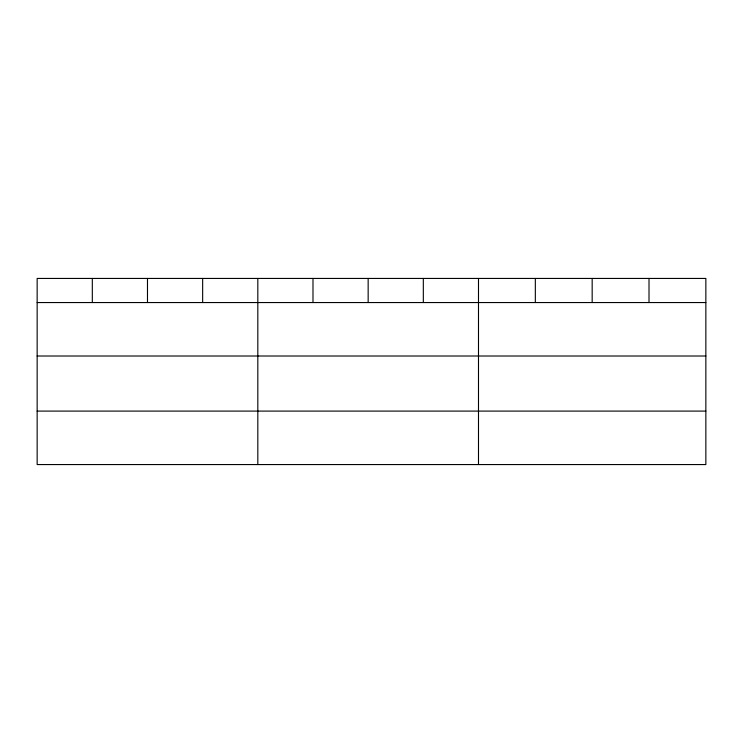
<?xml version="1.0" encoding="UTF-8"?>
<svg xmlns="http://www.w3.org/2000/svg" width="743" height="743" viewBox="0 0 743 743"><rect width="100%" height="100%" fill="white"/><g stroke="black" fill="none" stroke-linecap="round" stroke-linejoin="round"><path stroke-width="1.11" d="M705.85 356.008L705.85 278.439L37.15 278.439L37.15 464.561L705.85 464.561L705.85 356.008L37.15 356.008M37.15 302.55L705.85 302.55M37.15 411.093L705.85 411.093M649.01 278.439L649.01 302.55M592.171 278.439L592.171 302.55M535.332 278.439L535.332 302.55M478.492 278.439L478.492 464.561M423.324 278.439L423.324 302.55M368.156 278.439L368.156 302.55M312.989 278.439L312.989 302.55M257.821 278.439L257.821 464.561M202.653 278.439L202.653 302.55M147.486 278.439L147.486 302.55M92.318 278.439L92.318 302.55"/></g></svg>
